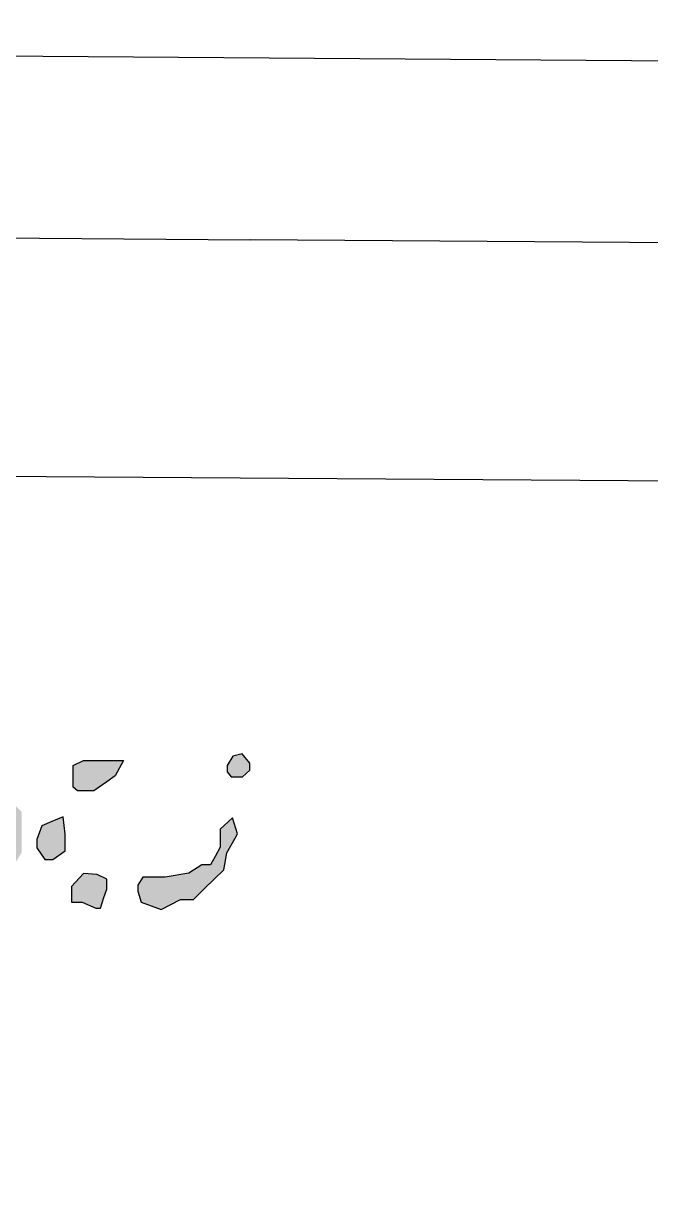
# Model space of a CAD drawing. Header units: millimetres. Extents: x 245 to 515, y 87 to 339.
# Drawn here: x 301.474 to 302.253, y 237.124 to 238.589 of the extents above; entities that cross this region are included whole.
import ezdxf

# ---------------------------------------------------------------- set-up
doc = ezdxf.new("R2010")
doc.units = ezdxf.units.MM
doc.layers.add('çziigi', color=10, linetype='Continuous')

msp = doc.modelspace()

# ---------------------------------------------------------------- hatches: boundary and pattern name
at = {"layer": 'çziigi'}
h = msp.add_hatch(color=256, dxfattribs=at)
h.dxf.hatch_style = 1
h.paths.add_polyline_path([(301.2273, 237.5043), (301.2273, 237.5185), (301.2273, 237.5356), (301.2386, 237.5494), (301.2511, 237.5778), (301.2511, 237.5937), (301.2521, 237.6104), (301.2409, 237.6253), (301.2287, 237.6414), (301.2287, 237.6579), (301.2501, 237.677), (301.2419, 237.6832), (301.2293, 237.6832), (301.2125, 237.6832), (301.1826, 237.6697), (301.1826, 237.6592), (301.1934, 237.6529), (301.2062, 237.6453), (301.2132, 237.6318), (301.2188, 237.6209), (301.2204, 237.6031), (301.2221, 237.586), (301.2178, 237.5715), (301.1944, 237.5547), (301.1723, 237.5458), (301.1476, 237.5458), (301.1314, 237.5458), (301.1182, 237.5537), (301.0862, 237.5537), (301.0641, 237.5537), (301.0423, 237.5636), (301.0423, 237.5831), (301.0523, 237.5995), (301.0608, 237.6135), (301.0796, 237.6387), (301.0971, 237.6621), (301.1031, 237.6819), (301.0961, 237.6809), (301.0632, 237.672), (301.0388, 237.6558), (301.0401, 237.6453), (301.0401, 237.6351), (301.0401, 237.6114), (301.0239, 237.6038), (300.9992, 237.6038), (300.9877, 237.611), (300.9626, 237.6031), (300.9626, 237.5929), (300.9689, 237.5758), (300.9616, 237.5619), (300.9484, 237.5619), (300.9326, 237.5619), (300.9194, 237.5699), (300.9018, 237.5699), (300.8935, 237.5622), (300.9013, 237.5537), (300.9085, 237.5458), (300.9085, 237.5366), (300.9085, 237.5254), (300.8838, 237.5089), (300.8838, 237.4891), (300.9069, 237.4891), (300.9379, 237.4891), (300.9438, 237.4997), (300.9438, 237.5112), (300.9394, 237.5175), (300.9394, 237.5323), (300.9394, 237.5423), (300.9577, 237.5504), (300.9755, 237.5583), (301.0028, 237.5705), (301.0335, 237.559), (301.0335, 237.5527), (301.0279, 237.5336), (301.014, 237.5188), (301.014, 237.4997), (301.0233, 237.4789), (301.0332, 237.4789), (301.0536, 237.4789), (301.0692, 237.4854), (301.093, 237.4822), (301.1133, 237.4796), (301.1489, 237.4749), (301.1692, 237.4749), (301.1954, 237.4835), (301.2273, 237.4941)])
h.paths.add_polyline_path([(301.3331, 237.5787), (301.3331, 237.5872), (301.3389, 237.5954), (301.3389, 237.6037), (301.3357, 237.6141), (301.3309, 237.6297), (301.3406, 237.6383), (301.3534, 237.6498), (301.3619, 237.6669), (301.3619, 237.676), (301.3455, 237.676), (301.3245, 237.676), (301.3121, 237.6711), (301.3039, 237.6474), (301.3134, 237.6343), (301.3157, 237.6183), (301.3157, 237.6068), (301.3055, 237.5947), (301.2865, 237.5947), (301.2704, 237.5862), (301.2704, 237.5786), (301.2704, 237.5701), (301.2835, 237.5632), (301.295, 237.5632), (301.3075, 237.5632), (301.3226, 237.5518), (301.3226, 237.5321), (301.3183, 237.521), (301.2983, 237.5046), (301.2976, 237.4951), (301.3039, 237.4905), (301.3186, 237.4928), (301.3288, 237.4928), (301.3413, 237.4928), (301.3481, 237.5039), (301.3481, 237.5108), (301.3481, 237.5364), (301.3527, 237.5426), (301.3652, 237.5592), (301.374, 237.5592), (301.3865, 237.5592), (301.395, 237.5572), (301.4049, 237.5549), (301.4102, 237.5536), (301.4082, 237.5452), (301.4052, 237.5325), (301.4022, 237.52), (301.3979, 237.5018), (301.4045, 237.4941), (301.4163, 237.4803), (301.4245, 237.4803), (301.439, 237.483), (301.4564, 237.4912), (301.4616, 237.4993), (301.4616, 237.5085), (301.4616, 237.5193), (301.4616, 237.538), (301.4629, 237.5439), (301.4711, 237.5573), (301.4711, 237.5786), (301.4711, 237.5943), (301.4711, 237.6078), (301.4645, 237.6147), (301.4578, 237.6218), (301.4488, 237.6324), (301.4439, 237.635), (301.4291, 237.6285), (301.4291, 237.6239), (301.4291, 237.6082), (301.4291, 237.598), (301.4363, 237.5875), (301.4491, 237.5826), (301.4416, 237.5705), (301.434, 237.5636), (301.4219, 237.5636), (301.4091, 237.5751), (301.3744, 237.5801), (301.359, 237.5741), (301.3455, 237.5689), (301.3376, 237.5689)])
h.paths.add_polyline_path([(301.5252, 237.58), (301.5226, 237.6019), (301.5088, 237.596), (301.4963, 237.5906), (301.4901, 237.5737), (301.4901, 237.5632), (301.5, 237.5488), (301.5101, 237.5488), (301.5252, 237.5596), (301.5252, 237.5675)])
h.paths.add_polyline_path([(301.5978, 237.6717), (301.5841, 237.6717), (301.5482, 237.6717), (301.5352, 237.6658), (301.5352, 237.6599), (301.5352, 237.6505), (301.5352, 237.6388), (301.5407, 237.6339), (301.5611, 237.6339), (301.5769, 237.6453), (301.5873, 237.6528)])
h.paths.add_polyline_path([(301.7547, 237.6687), (301.7452, 237.6801), (301.7338, 237.6772), (301.7266, 237.6658), (301.7266, 237.6576), (301.7315, 237.6514), (301.7397, 237.6514), (301.7456, 237.6514), (301.7547, 237.6599)])
h.paths.add_polyline_path([(301.7104, 237.5241), (301.7226, 237.5359), (301.7264, 237.557), (301.7365, 237.5753), (301.7395, 237.5806), (301.7333, 237.6006), (301.7182, 237.5865), (301.7182, 237.5737), (301.7182, 237.5642), (301.7116, 237.5524), (301.7058, 237.5419), (301.6952, 237.5419), (301.6792, 237.5318), (301.6496, 237.5268), (301.6264, 237.5268), (301.6218, 237.5268), (301.6155, 237.5167), (301.6155, 237.5092), (301.6198, 237.4957), (301.6447, 237.4865), (301.6687, 237.499), (301.6847, 237.499), (301.6982, 237.5121)])
h.paths.add_polyline_path([(301.5734, 237.5012), (301.5769, 237.5119), (301.5769, 237.5242), (301.5649, 237.5298), (301.5479, 237.5314), (301.5331, 237.515), (301.5331, 237.5055), (301.5331, 237.4957), (301.5462, 237.4957), (301.5636, 237.4881), (301.5692, 237.4881)])

# ---------------------------------------------------------------- linework, layer by layer
for p, q in [((295.9399, 238.5887), (427.6409, 237.6288)), ((295.4276, 238.3687), (301.7553, 238.3195)), ((433.9791, 237.4492), (301.7553, 238.3195)), ((295.5861, 238.0675), (427.6704, 237.1245)), ((301.7338, 237.6772), (301.7266, 237.6658)), ((301.7452, 237.6801), (301.7338, 237.6772)), ((301.7547, 237.6687), (301.7452, 237.6801)), ((301.7452, 237.6801), (301.7452, 237.6801)), ((301.5352, 237.6658), (301.5482, 237.6717)), ((301.5352, 237.6599), (301.5352, 237.6658)), ((301.5482, 237.6717), (301.5841, 237.6717)), ((301.5841, 237.6717), (301.5978, 237.6717)), ((301.5978, 237.6717), (301.5873, 237.6528)), ((301.5978, 237.6717), (301.5978, 237.6717)), ((301.7266, 237.6658), (301.7266, 237.6576)), ((301.7547, 237.6599), (301.7547, 237.6687)), ((301.5352, 237.6505), (301.5352, 237.6599)), ((301.5352, 237.6388), (301.5352, 237.6505)), ((301.5873, 237.6528), (301.5769, 237.6453)), ((301.7266, 237.6576), (301.7315, 237.6514)), ((301.7315, 237.6514), (301.7397, 237.6514)), ((301.7397, 237.6514), (301.7456, 237.6514)), ((301.7456, 237.6514), (301.7547, 237.6599)), ((301.5407, 237.6339), (301.5352, 237.6388)), ((301.5611, 237.6339), (301.5407, 237.6339)), ((301.5769, 237.6453), (301.5611, 237.6339)), ((301.4963, 237.5906), (301.4901, 237.5737)), ((301.5088, 237.596), (301.4963, 237.5906)), ((301.5226, 237.6019), (301.5088, 237.596)), ((301.5252, 237.58), (301.5226, 237.6019)), ((301.7333, 237.6006), (301.7182, 237.5865)), ((301.7395, 237.5806), (301.7333, 237.6006)), ((301.4901, 237.5737), (301.4901, 237.5632)), ((301.5252, 237.5675), (301.5252, 237.58)), ((301.7182, 237.5865), (301.7182, 237.5737)), ((301.7182, 237.5737), (301.7182, 237.5642)), ((301.7264, 237.557), (301.7365, 237.5753)), ((301.7365, 237.5753), (301.7395, 237.5806)), ((301.4901, 237.5632), (301.5, 237.5488)), ((301.5101, 237.5488), (301.5252, 237.5596)), ((301.5252, 237.5596), (301.5252, 237.5675)), ((301.7182, 237.5642), (301.7116, 237.5524)), ((301.5, 237.5488), (301.5101, 237.5488)), ((301.7116, 237.5524), (301.7058, 237.5419)), ((301.7226, 237.5359), (301.7264, 237.557)), ((301.5479, 237.5314), (301.5331, 237.515)), ((301.5649, 237.5298), (301.5479, 237.5314)), ((301.5769, 237.5242), (301.5649, 237.5298)), ((301.6792, 237.5318), (301.6496, 237.5268)), ((301.6952, 237.5419), (301.6792, 237.5318)), ((301.7058, 237.5419), (301.6952, 237.5419)), ((301.7104, 237.5241), (301.7226, 237.5359)), ((301.7226, 237.5359), (301.7226, 237.5359)), ((301.5331, 237.515), (301.5331, 237.5055)), ((301.5769, 237.5119), (301.5769, 237.5242)), ((301.6218, 237.5268), (301.6155, 237.5167)), ((301.6155, 237.5167), (301.6155, 237.5092)), ((301.6264, 237.5268), (301.6218, 237.5268)), ((301.6496, 237.5268), (301.6264, 237.5268)), ((301.6982, 237.5121), (301.7104, 237.5241)), ((301.5331, 237.5055), (301.5331, 237.4957)), ((301.5692, 237.4881), (301.5734, 237.5012)), ((301.5734, 237.5012), (301.5769, 237.5119)), ((301.6155, 237.5092), (301.6198, 237.4957)), ((301.6847, 237.499), (301.6982, 237.5121)), ((301.5331, 237.4957), (301.5462, 237.4957)), ((301.5462, 237.4957), (301.5636, 237.4881)), ((301.5636, 237.4881), (301.5692, 237.4881)), ((301.6198, 237.4957), (301.6447, 237.4865)), ((301.6447, 237.4865), (301.6687, 237.499)), ((301.6687, 237.499), (301.6847, 237.499))]:
    msp.add_line(p, q, dxfattribs=at)

doc.saveas('drawing.dxf')
